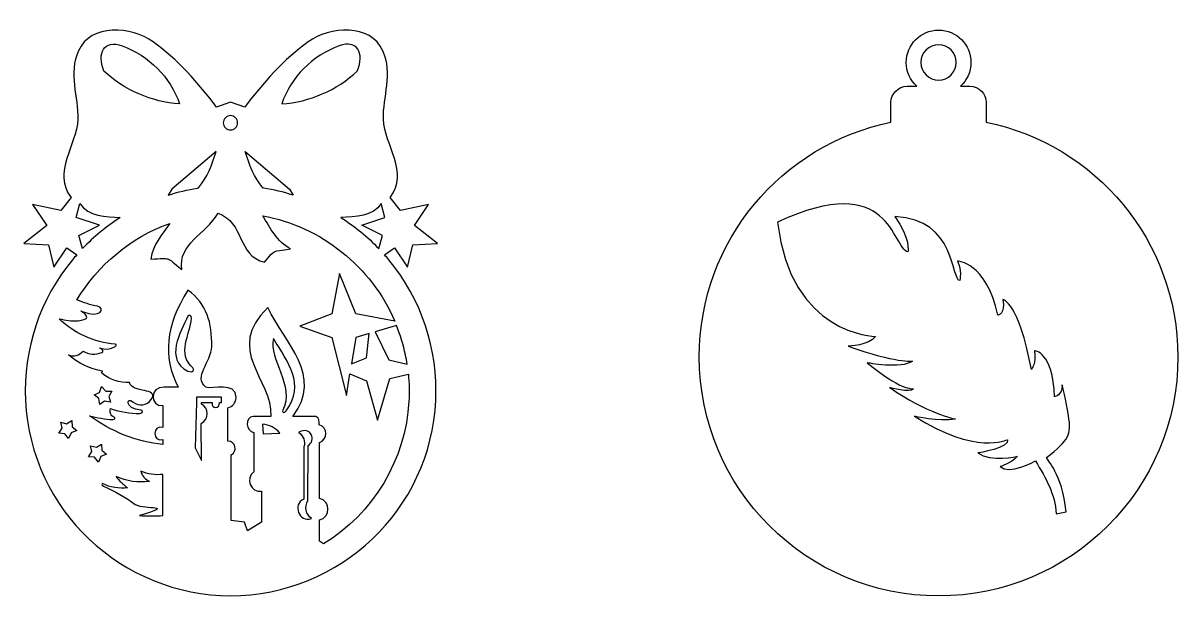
# Model space of a CAD drawing. Header units: centimetres. Extents: x 1 to 127, y -92 to 6.
# Drawn here: x 1.49 to 21.89, y -63.11 to -52.98 of the extents above; entities that cross this region are included whole.
import ezdxf

# ---------------------------------------------------------------- set-up
doc = ezdxf.new("R2010")
doc.units = ezdxf.units.CM
doc.header["$MEASUREMENT"] = 0
doc.layers.add('layer 1', color=7, linetype='Continuous')

msp = doc.modelspace()

# ---------------------------------------------------------------- linework, layer by layer
at = {"layer": 'layer 1', "color": 250}
for points, knots in [([(5.15328, -54.38121), (5.15328, -54.38121), (5.40288, -54.46448), (5.40288, -54.46448), (5.40288, -54.46448), (5.71562, -54.05668), (6.10554, -53.60634), (6.52128, -53.31208), (6.52128, -53.31208), (6.90428, -53.04094), (7.62768, -52.98128), (7.84108, -53.47375), (7.84108, -53.47375), (8.02828, -53.86301), (7.83921, -54.28994), (7.85221, -54.68134), (7.85221, -54.68134), (7.86754, -55.14348), (8.31954, -55.61294), (7.97061, -56.06567), (7.97061, -56.06567), (7.97061, -56.06567), (8.15141, -56.29494), (8.15141, -56.29494), (8.15141, -56.29494), (8.15141, -56.29494), (8.65115, -56.18634), (8.65115, -56.18634), (8.65115, -56.18634), (8.65115, -56.18634), (8.40128, -56.56114), (8.40128, -56.56114), (8.40128, -56.56114), (8.40128, -56.56114), (8.80861, -56.87614), (8.80861, -56.87614), (8.80861, -56.87614), (8.80861, -56.87614), (8.36868, -56.89787), (8.36868, -56.89787), (8.36868, -56.89787), (8.36868, -56.89787), (8.27634, -57.29441), (8.27634, -57.29441), (8.27634, -57.29441), (8.27634, -57.29441), (8.04814, -56.95221), (8.04814, -56.95221), (8.04814, -56.95221), (8.04814, -56.95221), (7.87094, -57.07594), (7.87094, -57.07594), (7.87094, -57.07594), (7.89748, -57.10594), (7.92341, -57.13634), (7.94888, -57.16714), (7.94888, -57.16714), (8.52498, -57.86277), (8.81937, -58.74873), (8.77627, -59.65027), (8.77627, -59.65027), (8.68718, -61.58197), (7.09076, -63.08991), (5.15328, -63.10527), (5.15328, -63.10527), (3.23232, -63.09003), (1.62014, -61.59842), (1.53029, -59.65027), (1.53029, -59.65027), (1.48719, -58.74873), (1.78158, -57.86277), (2.35768, -57.16714), (2.35768, -57.16714), (2.38315, -57.13634), (2.40915, -57.10594), (2.43562, -57.07594), (2.43562, -57.07594), (2.43562, -57.07594), (2.25842, -56.95221), (2.25842, -56.95221), (2.25842, -56.95221), (2.25842, -56.95221), (2.03021, -57.29441), (2.03021, -57.29441), (2.03021, -57.29441), (2.03021, -57.29441), (1.93788, -56.89787), (1.93788, -56.89787), (1.93788, -56.89787), (1.93788, -56.89787), (1.49795, -56.87614), (1.49795, -56.87614), (1.49795, -56.87614), (1.49795, -56.87614), (1.90528, -56.56114), (1.90528, -56.56114), (1.90528, -56.56114), (1.90528, -56.56114), (1.65541, -56.18634), (1.65541, -56.18634), (1.65541, -56.18634), (1.65541, -56.18634), (2.15515, -56.29494), (2.15515, -56.29494), (2.15515, -56.29494), (2.15515, -56.29494), (2.33595, -56.06567), (2.33595, -56.06567), (2.33595, -56.06567), (1.98702, -55.61294), (2.43902, -55.14348), (2.45435, -54.68134), (2.45435, -54.68134), (2.46735, -54.28994), (2.27828, -53.86301), (2.46548, -53.47375), (2.46548, -53.47375), (2.67888, -52.98128), (3.40228, -53.04094), (3.78528, -53.31208), (3.78528, -53.31208), (4.20095, -53.60634), (4.59094, -54.05668), (4.90368, -54.46448), (4.90368, -54.46448), (4.90368, -54.46448), (5.15328, -54.38121), (5.15328, -54.38121)], [0, 0, 0, 0, 0.03030303, 0.03030303, 0.03030303, 0.03030303, 0.06060606, 0.06060606, 0.06060606, 0.06060606, 0.09090909, 0.09090909, 0.09090909, 0.09090909, 0.12121212, 0.12121212, 0.12121212, 0.12121212, 0.15151515, 0.15151515, 0.15151515, 0.15151515, 0.18181818, 0.18181818, 0.18181818, 0.18181818, 0.21212121, 0.21212121, 0.21212121, 0.21212121, 0.24242424, 0.24242424, 0.24242424, 0.24242424, 0.27272727, 0.27272727, 0.27272727, 0.27272727, 0.3030303, 0.3030303, 0.3030303, 0.3030303, 0.33333333, 0.33333333, 0.33333333, 0.33333333, 0.36363636, 0.36363636, 0.36363636, 0.36363636, 0.39393939, 0.39393939, 0.39393939, 0.39393939, 0.42424242, 0.42424242, 0.42424242, 0.42424242, 0.45454545, 0.45454545, 0.45454545, 0.45454545, 0.48484848, 0.48484848, 0.48484848, 0.48484848, 0.51515152, 0.51515152, 0.51515152, 0.51515152, 0.54545455, 0.54545455, 0.54545455, 0.54545455, 0.57575758, 0.57575758, 0.57575758, 0.57575758, 0.60606061, 0.60606061, 0.60606061, 0.60606061, 0.63636364, 0.63636364, 0.63636364, 0.63636364, 0.66666667, 0.66666667, 0.66666667, 0.66666667, 0.6969697, 0.6969697, 0.6969697, 0.6969697, 0.72727273, 0.72727273, 0.72727273, 0.72727273, 0.75757576, 0.75757576, 0.75757576, 0.75757576, 0.78787879, 0.78787879, 0.78787879, 0.78787879, 0.81818182, 0.81818182, 0.81818182, 0.81818182, 0.84848485, 0.84848485, 0.84848485, 0.84848485, 0.87878788, 0.87878788, 0.87878788, 0.87878788, 0.90909091, 0.90909091, 0.90909091, 0.90909091, 0.93939394, 0.93939394, 0.93939394, 0.93939394, 1, 1, 1, 1]), ([(17.65901, -63.10527), (19.99345, -63.10527), (21.88587, -61.21283), (21.88587, -58.87839), (21.88587, -58.87839), (21.88587, -56.83198), (20.43154, -55.12532), (18.50008, -54.73535), (18.50008, -54.73535), (18.50008, -54.73535), (18.50008, -54.38547), (18.50008, -54.38547), (18.50008, -54.38547), (18.50008, -54.22745), (18.37078, -54.09816), (18.21277, -54.09816), (18.21277, -54.09816), (18.21277, -54.09816), (18.04503, -54.09816), (18.04503, -54.09816), (18.04503, -54.09816), (18.15901, -53.99368), (18.2305, -53.84358), (18.2305, -53.67677), (18.2305, -53.67677), (18.2305, -53.36114), (17.97464, -53.10527), (17.65901, -53.10527), (17.65901, -53.10527), (17.34338, -53.10527), (17.08753, -53.36114), (17.08753, -53.67677), (17.08753, -53.67677), (17.08753, -53.84358), (17.15901, -53.99368), (17.273, -54.09816), (17.273, -54.09816), (17.273, -54.09816), (17.10527, -54.09816), (17.10527, -54.09816), (17.10527, -54.09816), (16.94726, -54.09816), (16.81796, -54.22745), (16.81796, -54.38547), (16.81796, -54.38547), (16.81796, -54.38547), (16.81796, -54.73534), (16.81796, -54.73534), (16.81796, -54.73534), (14.88648, -55.12532), (13.43215, -56.83197), (13.43215, -58.87839), (13.43215, -58.87839), (13.43215, -61.21283), (15.32458, -63.10527), (17.65901, -63.10527)], [0, 0, 0, 0, 0.06666667, 0.06666667, 0.06666667, 0.06666667, 0.13333333, 0.13333333, 0.13333333, 0.13333333, 0.2, 0.2, 0.2, 0.2, 0.26666667, 0.26666667, 0.26666667, 0.26666667, 0.33333333, 0.33333333, 0.33333333, 0.33333333, 0.4, 0.4, 0.4, 0.4, 0.46666667, 0.46666667, 0.46666667, 0.46666667, 0.53333333, 0.53333333, 0.53333333, 0.53333333, 0.6, 0.6, 0.6, 0.6, 0.66666667, 0.66666667, 0.66666667, 0.66666667, 0.73333333, 0.73333333, 0.73333333, 0.73333333, 0.8, 0.8, 0.8, 0.8, 0.86666667, 0.86666667, 0.86666667, 0.86666667, 1, 1, 1, 1]), ([(2.91562, -53.82888), (3.28101, -54.17035), (3.75295, -54.37561), (4.25188, -54.41015), (4.25188, -54.41015), (4.08442, -53.93288), (3.71155, -53.55608), (3.23608, -53.38354), (3.23608, -53.38354), (2.91841, -53.26821), (2.78528, -53.51388), (2.91562, -53.82888)], [0, 0, 0, 0, 0.25, 0.25, 0.25, 0.25, 0.5, 0.5, 0.5, 0.5, 1, 1, 1, 1]), ([(7.39094, -53.82888), (7.02548, -54.17035), (6.55368, -54.37561), (6.05468, -54.41015), (6.05468, -54.41015), (6.22221, -53.93288), (6.59501, -53.55608), (7.07048, -53.38354), (7.07048, -53.38354), (7.38815, -53.26821), (7.52128, -53.51388), (7.39094, -53.82888)], [0, 0, 0, 0, 0.25, 0.25, 0.25, 0.25, 0.5, 0.5, 0.5, 0.5, 1, 1, 1, 1]), ([(17.97172, -53.67677), (17.97172, -53.84946), (17.83172, -53.98948), (17.65901, -53.98948), (17.65901, -53.98948), (17.48631, -53.98948), (17.34631, -53.84946), (17.34631, -53.67677), (17.34631, -53.67677), (17.34631, -53.50406), (17.48631, -53.36406), (17.65901, -53.36406), (17.65901, -53.36406), (17.83172, -53.36406), (17.97172, -53.50406), (17.97172, -53.67677)], [0, 0, 0, 0, 0.2, 0.2, 0.2, 0.2, 0.4, 0.4, 0.4, 0.4, 0.6, 0.6, 0.6, 0.6, 1, 1, 1, 1]), ([(5.02382, -54.74254), (5.02382, -54.70901), (5.03715, -54.67681), (5.06088, -54.65308), (5.06088, -54.65308), (5.08461, -54.62935), (5.11682, -54.61601), (5.15041, -54.61601), (5.15041, -54.61601), (5.18395, -54.61601), (5.21615, -54.62935), (5.23988, -54.65308), (5.23988, -54.65308), (5.26362, -54.67681), (5.27695, -54.70901), (5.27695, -54.74254), (5.27695, -54.74254), (5.27695, -54.77614), (5.26362, -54.80828), (5.23988, -54.83207), (5.23988, -54.83207), (5.21615, -54.85581), (5.18395, -54.86915), (5.15041, -54.86915), (5.15041, -54.86915), (5.11682, -54.86915), (5.08461, -54.85581), (5.06088, -54.83207), (5.06088, -54.83207), (5.03715, -54.80828), (5.02382, -54.77614), (5.02382, -54.74254)], [0, 0, 0, 0, 0.11111111, 0.11111111, 0.11111111, 0.11111111, 0.22222222, 0.22222222, 0.22222222, 0.22222222, 0.33333333, 0.33333333, 0.33333333, 0.33333333, 0.44444444, 0.44444444, 0.44444444, 0.44444444, 0.55555556, 0.55555556, 0.55555556, 0.55555556, 0.66666667, 0.66666667, 0.66666667, 0.66666667, 0.77777778, 0.77777778, 0.77777778, 0.77777778, 1, 1, 1, 1]), ([(4.05068, -56.02187), (4.05068, -56.02187), (4.11162, -55.91914), (4.11162, -55.91914), (4.11162, -55.91914), (4.11162, -55.91914), (4.89555, -55.25207), (4.89555, -55.25207), (4.89555, -55.25207), (4.82715, -55.48288), (4.73721, -55.71201), (4.58261, -55.89561), (4.58261, -55.89561), (4.58261, -55.89561), (4.56668, -55.89814), (4.56668, -55.89814), (4.56668, -55.89814), (4.39188, -55.92674), (4.21942, -55.96808), (4.05068, -56.02187)], [0, 0, 0, 0, 0.16666667, 0.16666667, 0.16666667, 0.16666667, 0.33333333, 0.33333333, 0.33333333, 0.33333333, 0.5, 0.5, 0.5, 0.5, 0.66666667, 0.66666667, 0.66666667, 0.66666667, 1, 1, 1, 1]), ([(6.25588, -56.02187), (6.25588, -56.02187), (6.19494, -55.91914), (6.19494, -55.91914), (6.19494, -55.91914), (6.19494, -55.91914), (5.41101, -55.25207), (5.41101, -55.25207), (5.41101, -55.25207), (5.47941, -55.48288), (5.56935, -55.71201), (5.72395, -55.89561), (5.72395, -55.89561), (5.72395, -55.89561), (5.73988, -55.89814), (5.73988, -55.89814), (5.73988, -55.89814), (5.91468, -55.92674), (6.08714, -55.96808), (6.25588, -56.02187)], [0, 0, 0, 0, 0.16666667, 0.16666667, 0.16666667, 0.16666667, 0.33333333, 0.33333333, 0.33333333, 0.33333333, 0.5, 0.5, 0.5, 0.5, 0.66666667, 0.66666667, 0.66666667, 0.66666667, 1, 1, 1, 1]), ([(18.87493, -60.34393), (18.87493, -60.34393), (18.31724, -60.62646), (17.23256, -59.92823), (17.23256, -59.92823), (17.23256, -59.92823), (17.65751, -60.03317), (17.95897, -59.97977), (17.95897, -59.97977), (17.95897, -59.97977), (17.43168, -59.87529), (16.80019, -59.42185), (16.80019, -59.42185), (16.80019, -59.42185), (17.15817, -59.52804), (17.21456, -59.44739), (17.21456, -59.44739), (17.21456, -59.44739), (16.96307, -59.46366), (16.39767, -58.98438), (16.39767, -58.98438), (16.39767, -58.98438), (16.9983, -59.10414), (17.19813, -58.95565), (17.19813, -58.95565), (17.19813, -58.95565), (16.90794, -58.99295), (16.06292, -58.69038), (16.06292, -58.69038), (16.06292, -58.69038), (16.4289, -58.68209), (16.54166, -58.52078), (16.54166, -58.52078), (16.54166, -58.52078), (15.03719, -58.48839), (14.81271, -56.50117), (14.81271, -56.50117), (16.81863, -55.55703), (16.839, -56.96197), (17.11737, -57.02568), (17.11737, -57.02568), (17.11737, -57.02568), (17.16518, -56.77694), (16.88683, -56.40225), (16.88683, -56.40225), (17.97638, -56.4484), (17.87713, -57.52119), (18.03366, -57.53111), (18.03366, -57.53111), (18.03366, -57.53111), (18.07348, -57.33678), (17.99076, -57.18892), (17.99076, -57.18892), (17.99076, -57.18892), (18.50103, -57.19745), (18.70398, -58.14373), (18.70398, -58.14373), (18.70398, -58.14373), (18.84231, -58.12635), (18.79619, -57.86599), (18.79619, -57.86599), (18.79619, -57.86599), (19.0711, -57.90208), (19.29839, -59.10548), (19.29839, -59.10548), (19.29839, -59.10548), (19.39103, -58.99017), (19.35219, -58.77092), (19.35219, -58.77092), (19.35219, -58.77092), (19.67947, -58.7836), (19.70821, -59.58406), (19.70821, -59.58406), (19.70821, -59.58406), (19.84525, -59.55981), (19.8411, -59.37682), (19.8411, -59.37682), (19.8411, -59.37682), (19.91293, -59.64944), (19.95357, -59.91885), (19.95357, -59.91885), (20.00506, -60.26044), (19.96799, -60.34648), (19.56464, -60.65938), (19.56464, -60.65938), (19.57639, -60.71142), (19.8351, -60.92676), (19.91197, -61.62196), (19.91197, -61.62196), (19.91197, -61.62196), (19.73728, -61.65292), (19.73728, -61.65292), (19.73728, -61.65292), (19.71653, -61.31157), (19.5574, -61.02952), (19.36857, -60.71832), (19.36857, -60.71832), (19.36857, -60.71832), (18.8882, -60.97754), (18.74703, -60.81882), (18.74703, -60.81882), (18.74703, -60.81882), (18.92274, -60.77356), (19.05406, -60.63725), (19.05406, -60.63725), (19.05406, -60.63725), (18.57933, -60.7496), (18.35109, -60.57805), (18.35109, -60.57805), (18.35109, -60.57805), (18.92902, -60.4898), (18.87493, -60.34393)], [0, 0, 0, 0, 0.03448276, 0.03448276, 0.03448276, 0.03448276, 0.06896552, 0.06896552, 0.06896552, 0.06896552, 0.10344828, 0.10344828, 0.10344828, 0.10344828, 0.13793103, 0.13793103, 0.13793103, 0.13793103, 0.17241379, 0.17241379, 0.17241379, 0.17241379, 0.20689655, 0.20689655, 0.20689655, 0.20689655, 0.24137931, 0.24137931, 0.24137931, 0.24137931, 0.27586207, 0.27586207, 0.27586207, 0.27586207, 0.31034483, 0.31034483, 0.31034483, 0.31034483, 0.34482759, 0.34482759, 0.34482759, 0.34482759, 0.37931034, 0.37931034, 0.37931034, 0.37931034, 0.4137931, 0.4137931, 0.4137931, 0.4137931, 0.44827586, 0.44827586, 0.44827586, 0.44827586, 0.48275862, 0.48275862, 0.48275862, 0.48275862, 0.51724138, 0.51724138, 0.51724138, 0.51724138, 0.55172414, 0.55172414, 0.55172414, 0.55172414, 0.5862069, 0.5862069, 0.5862069, 0.5862069, 0.62068966, 0.62068966, 0.62068966, 0.62068966, 0.65517241, 0.65517241, 0.65517241, 0.65517241, 0.68965517, 0.68965517, 0.68965517, 0.68965517, 0.72413793, 0.72413793, 0.72413793, 0.72413793, 0.75862069, 0.75862069, 0.75862069, 0.75862069, 0.79310345, 0.79310345, 0.79310345, 0.79310345, 0.82758621, 0.82758621, 0.82758621, 0.82758621, 0.86206897, 0.86206897, 0.86206897, 0.86206897, 0.89655172, 0.89655172, 0.89655172, 0.89655172, 0.93103448, 0.93103448, 0.93103448, 0.93103448, 1, 1, 1, 1]), ([(3.20388, -56.41907), (2.94622, -56.40061), (2.64221, -56.40601), (2.49195, -56.17001), (2.49195, -56.17001), (2.49195, -56.17001), (2.42675, -56.41987), (2.42675, -56.41987), (2.42675, -56.41987), (2.42675, -56.41987), (2.83415, -56.55028), (2.83415, -56.55028), (2.83415, -56.55028), (2.83415, -56.55028), (2.47022, -56.73494), (2.47022, -56.73494), (2.47022, -56.73494), (2.47022, -56.73494), (2.53642, -56.96648), (2.53642, -56.96648), (2.53642, -56.96648), (2.73635, -56.75814), (2.96042, -56.57434), (3.20388, -56.41907)], [0, 0, 0, 0, 0.14285714, 0.14285714, 0.14285714, 0.14285714, 0.28571429, 0.28571429, 0.28571429, 0.28571429, 0.42857143, 0.42857143, 0.42857143, 0.42857143, 0.57142857, 0.57142857, 0.57142857, 0.57142857, 0.71428571, 0.71428571, 0.71428571, 0.71428571, 1, 1, 1, 1]), ([(7.10268, -56.41907), (7.36034, -56.40061), (7.66435, -56.40601), (7.81461, -56.17001), (7.81461, -56.17001), (7.81461, -56.17001), (7.87981, -56.41987), (7.87981, -56.41987), (7.87981, -56.41987), (7.87981, -56.41987), (7.47241, -56.55028), (7.47241, -56.55028), (7.47241, -56.55028), (7.47241, -56.55028), (7.83634, -56.73494), (7.83634, -56.73494), (7.83634, -56.73494), (7.83634, -56.73494), (7.77014, -56.96648), (7.77014, -56.96648), (7.77014, -56.96648), (7.57021, -56.75814), (7.34614, -56.57434), (7.10268, -56.41907)], [0, 0, 0, 0, 0.14285714, 0.14285714, 0.14285714, 0.14285714, 0.28571429, 0.28571429, 0.28571429, 0.28571429, 0.42857143, 0.42857143, 0.42857143, 0.42857143, 0.57142857, 0.57142857, 0.57142857, 0.57142857, 0.71428571, 0.71428571, 0.71428571, 0.71428571, 1, 1, 1, 1]), ([(8.30234, -59.66481), (8.31108, -59.50481), (8.30774, -59.34434), (8.29234, -59.18481), (8.29234, -59.18481), (8.29234, -59.18481), (7.96641, -59.262), (7.96641, -59.262), (7.96641, -59.262), (7.96641, -59.262), (7.74981, -59.99861), (7.74981, -59.99861), (7.74981, -59.99861), (7.74981, -59.99861), (7.55388, -59.30621), (7.55388, -59.30621), (7.55388, -59.30621), (7.55388, -59.30621), (7.26061, -59.17841), (7.26061, -59.17841), (7.26061, -59.17841), (7.26061, -59.17841), (7.19888, -59.56527), (7.19888, -59.56527), (7.19888, -59.56527), (7.19888, -59.56527), (6.94221, -58.53767), (6.94221, -58.53767), (6.94221, -58.53767), (6.94221, -58.53767), (6.37568, -58.33974), (6.37568, -58.33974), (6.37568, -58.33974), (6.37568, -58.33974), (6.94221, -58.11707), (6.94221, -58.11707), (6.94221, -58.11707), (6.94221, -58.11707), (7.07508, -57.40514), (7.07508, -57.40514), (7.07508, -57.40514), (7.07508, -57.40514), (7.36281, -58.11707), (7.36281, -58.11707), (7.36281, -58.11707), (7.36281, -58.11707), (8.05414, -58.25074), (8.05414, -58.25074), (8.05414, -58.25074), (7.64311, -57.28887), (6.7512, -56.57414), (5.72194, -56.38567), (5.72194, -56.38567), (5.85441, -56.60501), (5.96988, -56.84808), (6.21161, -56.96874), (6.21161, -56.96874), (5.87017, -57.03225), (5.96053, -56.95825), (5.75208, -57.20701), (5.75208, -57.20701), (5.26582, -57.09367), (5.39822, -56.50268), (4.93128, -56.34221), (4.93128, -56.34221), (4.71468, -56.71407), (4.22242, -56.88174), (4.28974, -57.33701), (4.28974, -57.33701), (3.99091, -57.09872), (4.12123, -57.13975), (3.74195, -57.15134), (3.74195, -57.15134), (3.76941, -56.90001), (3.95115, -56.72427), (4.07782, -56.52088), (4.07782, -56.52088), (3.39437, -56.76748), (2.80959, -57.25193), (2.43748, -57.87527), (2.43748, -57.87527), (2.55488, -57.92241), (2.67695, -57.95994), (2.80262, -57.98714), (2.80262, -57.98714), (2.93602, -58.01601), (2.86666, -58.21322), (2.53261, -58.07647), (2.53261, -58.07647), (2.39392, -58.0197), (2.82584, -58.21032), (2.45755, -58.24074), (2.45755, -58.24074), (2.34432, -58.25009), (2.23171, -58.23771), (2.12281, -58.20601), (2.12281, -58.20601), (2.38922, -58.46602), (2.74074, -58.62669), (3.11208, -58.65454), (3.11208, -58.65454), (3.19287, -58.66059), (3.02652, -58.79099), (2.84701, -58.72514), (2.84701, -58.72514), (2.79655, -58.7066), (2.95382, -58.76988), (2.87755, -58.80207), (2.87755, -58.80207), (2.76962, -58.84767), (2.64635, -58.83887), (2.54602, -58.77834), (2.54602, -58.77834), (2.48368, -58.85547), (2.37808, -58.88261), (2.28635, -58.84501), (2.28635, -58.84501), (2.45721, -58.99294), (2.66475, -59.09227), (2.88722, -59.13248), (2.88722, -59.13248), (2.90382, -59.13547), (2.85875, -59.15321), (2.87928, -59.16994), (2.87928, -59.16994), (3.01635, -59.28147), (3.18955, -59.33887), (3.36608, -59.33127), (3.36608, -59.33127), (3.41186, -59.5377), (3.89533, -59.4097), (3.75022, -59.63561), (3.75022, -59.63561), (3.68111, -59.74319), (3.52715, -59.76385), (3.43208, -59.67828), (3.43208, -59.67828), (3.31887, -59.57638), (3.26469, -59.7936), (3.57268, -59.82014), (3.57268, -59.82014), (3.60115, -59.82261), (3.61275, -59.87694), (3.55061, -59.87854), (3.55061, -59.87854), (3.37415, -59.88301), (3.19842, -59.8538), (3.03288, -59.79254), (3.03288, -59.79254), (3.00738, -59.85163), (3.03623, -59.92223), (3.09588, -59.9464), (3.09588, -59.9464), (3.11542, -59.95434), (3.10955, -59.98994), (3.07321, -59.98807), (3.07321, -59.98807), (2.93341, -59.98114), (2.79495, -59.9586), (2.66021, -59.92074), (2.66021, -59.92074), (3.03173, -60.19281), (3.49529, -60.38852), (3.95815, -60.42827), (3.95815, -60.42827), (3.95815, -60.42827), (3.95815, -60.3396), (3.95815, -60.3396), (3.95815, -60.3396), (3.76743, -60.40756), (3.76832, -60.0623), (3.95815, -60.13061), (3.95815, -60.13061), (3.95815, -60.13061), (3.95815, -59.74287), (3.95815, -59.74287), (3.95815, -59.74287), (3.71619, -59.76388), (3.72324, -59.39212), (3.97828, -59.41801), (3.97828, -59.41801), (3.97828, -59.41801), (4.22348, -59.41801), (4.22348, -59.41801), (4.22348, -59.41801), (3.95548, -58.86054), (3.99455, -58.34267), (4.40002, -57.70041), (4.40002, -57.70041), (4.73075, -57.94347), (4.82801, -58.28394), (4.81828, -58.69427), (4.81828, -58.69427), (4.81155, -58.98141), (4.49054, -59.23141), (4.71495, -59.41801), (4.71495, -59.41801), (4.8335, -59.46086), (5.24835, -59.30658), (5.24835, -59.60068), (5.24835, -59.60068), (5.24835, -59.68887), (5.18621, -59.7626), (5.10322, -59.78041), (5.10322, -59.78041), (5.10322, -59.78041), (5.10322, -60.37207), (5.10322, -60.37207), (5.10322, -60.37207), (5.23832, -60.36753), (5.28336, -60.55331), (5.16515, -60.61147), (5.16515, -60.61147), (5.16515, -60.61147), (5.16515, -61.7704), (5.16515, -61.7704), (5.16515, -61.7704), (5.16515, -61.7704), (5.40035, -61.80107), (5.40035, -61.80107), (5.40035, -61.80107), (5.40035, -61.80107), (5.44988, -61.95587), (5.44988, -61.95587), (5.44988, -61.95587), (5.44988, -61.95587), (5.70054, -61.8038), (5.70054, -61.8038), (5.70054, -61.8038), (5.70054, -61.8038), (5.70054, -61.2536), (5.70054, -61.2536), (5.70054, -61.2536), (5.51116, -61.28346), (5.39959, -61.02653), (5.56435, -60.9126), (5.56435, -60.9126), (5.56435, -60.9126), (5.56435, -60.21927), (5.56435, -60.21927), (5.56435, -60.21927), (5.4214, -60.19513), (5.39428, -59.95193), (5.55181, -59.93181), (5.55181, -59.93181), (5.55181, -59.93181), (5.86308, -59.93181), (5.86308, -59.93181), (5.86308, -59.93181), (5.89195, -59.25634), (5.03308, -58.77174), (5.80948, -58.00647), (5.80948, -58.00647), (6.12101, -58.65147), (6.79968, -59.2046), (6.25228, -59.93181), (6.25228, -59.93181), (6.25228, -59.93181), (6.65874, -59.93181), (6.65874, -59.93181), (6.65874, -59.93181), (6.7096, -59.94783), (6.72761, -60.03576), (6.71615, -60.08281), (6.71615, -60.08281), (6.87741, -60.12159), (6.87245, -60.34819), (6.72188, -60.39207), (6.72188, -60.39207), (6.72188, -60.39207), (6.72188, -61.3838), (6.72188, -61.3838), (6.72188, -61.3838), (6.92211, -61.42301), (6.92212, -61.72113), (6.72188, -61.76034), (6.72188, -61.76034), (6.72188, -61.76034), (6.72188, -62.13967), (6.72188, -62.13967), (6.72188, -62.13967), (6.72188, -62.13967), (6.79248, -62.18767), (6.79248, -62.18767), (6.79248, -62.18767), (7.67178, -61.65104), (8.24728, -60.6939), (8.30234, -59.66481)], [0, 0, 0, 0, 0.01369863, 0.01369863, 0.01369863, 0.01369863, 0.02739726, 0.02739726, 0.02739726, 0.02739726, 0.04109589, 0.04109589, 0.04109589, 0.04109589, 0.05479452, 0.05479452, 0.05479452, 0.05479452, 0.06849315, 0.06849315, 0.06849315, 0.06849315, 0.08219178, 0.08219178, 0.08219178, 0.08219178, 0.09589041, 0.09589041, 0.09589041, 0.09589041, 0.10958904, 0.10958904, 0.10958904, 0.10958904, 0.12328767, 0.12328767, 0.12328767, 0.12328767, 0.1369863, 0.1369863, 0.1369863, 0.1369863, 0.15068493, 0.15068493, 0.15068493, 0.15068493, 0.16438356, 0.16438356, 0.16438356, 0.16438356, 0.17808219, 0.17808219, 0.17808219, 0.17808219, 0.19178082, 0.19178082, 0.19178082, 0.19178082, 0.20547945, 0.20547945, 0.20547945, 0.20547945, 0.21917808, 0.21917808, 0.21917808, 0.21917808, 0.23287671, 0.23287671, 0.23287671, 0.23287671, 0.24657534, 0.24657534, 0.24657534, 0.24657534, 0.26027397, 0.26027397, 0.26027397, 0.26027397, 0.2739726, 0.2739726, 0.2739726, 0.2739726, 0.28767123, 0.28767123, 0.28767123, 0.28767123, 0.30136986, 0.30136986, 0.30136986, 0.30136986, 0.31506849, 0.31506849, 0.31506849, 0.31506849, 0.32876712, 0.32876712, 0.32876712, 0.32876712, 0.34246575, 0.34246575, 0.34246575, 0.34246575, 0.35616438, 0.35616438, 0.35616438, 0.35616438, 0.36986301, 0.36986301, 0.36986301, 0.36986301, 0.38356164, 0.38356164, 0.38356164, 0.38356164, 0.39726027, 0.39726027, 0.39726027, 0.39726027, 0.4109589, 0.4109589, 0.4109589, 0.4109589, 0.42465753, 0.42465753, 0.42465753, 0.42465753, 0.43835616, 0.43835616, 0.43835616, 0.43835616, 0.45205479, 0.45205479, 0.45205479, 0.45205479, 0.46575342, 0.46575342, 0.46575342, 0.46575342, 0.47945205, 0.47945205, 0.47945205, 0.47945205, 0.49315068, 0.49315068, 0.49315068, 0.49315068, 0.50684932, 0.50684932, 0.50684932, 0.50684932, 0.52054795, 0.52054795, 0.52054795, 0.52054795, 0.53424658, 0.53424658, 0.53424658, 0.53424658, 0.54794521, 0.54794521, 0.54794521, 0.54794521, 0.56164384, 0.56164384, 0.56164384, 0.56164384, 0.57534247, 0.57534247, 0.57534247, 0.57534247, 0.5890411, 0.5890411, 0.5890411, 0.5890411, 0.60273973, 0.60273973, 0.60273973, 0.60273973, 0.61643836, 0.61643836, 0.61643836, 0.61643836, 0.63013699, 0.63013699, 0.63013699, 0.63013699, 0.64383562, 0.64383562, 0.64383562, 0.64383562, 0.65753425, 0.65753425, 0.65753425, 0.65753425, 0.67123288, 0.67123288, 0.67123288, 0.67123288, 0.68493151, 0.68493151, 0.68493151, 0.68493151, 0.69863014, 0.69863014, 0.69863014, 0.69863014, 0.71232877, 0.71232877, 0.71232877, 0.71232877, 0.7260274, 0.7260274, 0.7260274, 0.7260274, 0.73972603, 0.73972603, 0.73972603, 0.73972603, 0.75342466, 0.75342466, 0.75342466, 0.75342466, 0.76712329, 0.76712329, 0.76712329, 0.76712329, 0.78082192, 0.78082192, 0.78082192, 0.78082192, 0.79452055, 0.79452055, 0.79452055, 0.79452055, 0.80821918, 0.80821918, 0.80821918, 0.80821918, 0.82191781, 0.82191781, 0.82191781, 0.82191781, 0.83561644, 0.83561644, 0.83561644, 0.83561644, 0.84931507, 0.84931507, 0.84931507, 0.84931507, 0.8630137, 0.8630137, 0.8630137, 0.8630137, 0.87671233, 0.87671233, 0.87671233, 0.87671233, 0.89041096, 0.89041096, 0.89041096, 0.89041096, 0.90410959, 0.90410959, 0.90410959, 0.90410959, 0.91780822, 0.91780822, 0.91780822, 0.91780822, 0.93150685, 0.93150685, 0.93150685, 0.93150685, 0.94520548, 0.94520548, 0.94520548, 0.94520548, 0.95890411, 0.95890411, 0.95890411, 0.95890411, 0.97260274, 0.97260274, 0.97260274, 0.97260274, 1, 1, 1, 1]), ([(4.39761, -59.13028), (3.98568, -58.93507), (4.26381, -58.43347), (4.39768, -58.16161), (4.39768, -58.16161), (4.41208, -58.13248), (4.46488, -58.14568), (4.46055, -58.19881), (4.46055, -58.19881), (4.43755, -58.48247), (4.20222, -58.83121), (4.48428, -59.07147), (4.48428, -59.07147), (4.51628, -59.09868), (4.49228, -59.17507), (4.39761, -59.13028)], [0, 0, 0, 0, 0.2, 0.2, 0.2, 0.2, 0.4, 0.4, 0.4, 0.4, 0.6, 0.6, 0.6, 0.6, 1, 1, 1, 1]), ([(8.24094, -58.84514), (8.25234, -58.90027), (8.26234, -58.9556), (8.27081, -59.01127), (8.27081, -59.01127), (8.27081, -59.01127), (7.94788, -58.93394), (7.94788, -58.93394), (7.94788, -58.93394), (7.94788, -58.93394), (7.70421, -58.4374), (7.70421, -58.4374), (7.70421, -58.4374), (7.70421, -58.4374), (8.08501, -58.32561), (8.08501, -58.32561), (8.08501, -58.32561), (8.15188, -58.49394), (8.20408, -58.66774), (8.24094, -58.84514)], [0, 0, 0, 0, 0.16666667, 0.16666667, 0.16666667, 0.16666667, 0.33333333, 0.33333333, 0.33333333, 0.33333333, 0.5, 0.5, 0.5, 0.5, 0.66666667, 0.66666667, 0.66666667, 0.66666667, 1, 1, 1, 1]), ([(7.59861, -58.46841), (7.59861, -58.46841), (7.55388, -58.89587), (7.55388, -58.89587), (7.55388, -58.89587), (7.55388, -58.89587), (7.28828, -59.00488), (7.28828, -59.00488), (7.28828, -59.00488), (7.28828, -59.00488), (7.36281, -58.53767), (7.36281, -58.53767), (7.36281, -58.53767), (7.36281, -58.53767), (7.59861, -58.46841), (7.59861, -58.46841)], [0, 0, 0, 0, 0.2, 0.2, 0.2, 0.2, 0.4, 0.4, 0.4, 0.4, 0.6, 0.6, 0.6, 0.6, 1, 1, 1, 1]), ([(6.07195, -59.83587), (6.29801, -59.37474), (5.81568, -58.92961), (5.91295, -58.55581), (5.91295, -58.55581), (6.16248, -58.98574), (6.47648, -59.35354), (6.13541, -59.83261), (6.13541, -59.83261), (6.09854, -59.88434), (6.06261, -59.85487), (6.07195, -59.83587)], [0, 0, 0, 0, 0.25, 0.25, 0.25, 0.25, 0.5, 0.5, 0.5, 0.5, 1, 1, 1, 1]), ([(2.92801, -59.66248), (2.92801, -59.66248), (3.03402, -59.68394), (3.03402, -59.68394), (3.03402, -59.68394), (3.03402, -59.68394), (3.00162, -59.58074), (3.00162, -59.58074), (3.00162, -59.58074), (3.00162, -59.58074), (3.05475, -59.48654), (3.05475, -59.48654), (3.05475, -59.48654), (3.05475, -59.48654), (2.94662, -59.48554), (2.94662, -59.48554), (2.94662, -59.48554), (2.94662, -59.48554), (2.87348, -59.40587), (2.87348, -59.40587), (2.87348, -59.40587), (2.87348, -59.40587), (2.83908, -59.5084), (2.83908, -59.5084), (2.83908, -59.5084), (2.83908, -59.5084), (2.74075, -59.55334), (2.74075, -59.55334), (2.74075, -59.55334), (2.74075, -59.55334), (2.82762, -59.61774), (2.82762, -59.61774), (2.82762, -59.61774), (2.82762, -59.61774), (2.83995, -59.72514), (2.83995, -59.72514), (2.83995, -59.72514), (2.83995, -59.72514), (2.92801, -59.66248), (2.92801, -59.66248)], [0, 0, 0, 0, 0.09090909, 0.09090909, 0.09090909, 0.09090909, 0.18181818, 0.18181818, 0.18181818, 0.18181818, 0.27272727, 0.27272727, 0.27272727, 0.27272727, 0.36363636, 0.36363636, 0.36363636, 0.36363636, 0.45454545, 0.45454545, 0.45454545, 0.45454545, 0.54545455, 0.54545455, 0.54545455, 0.54545455, 0.63636364, 0.63636364, 0.63636364, 0.63636364, 0.72727273, 0.72727273, 0.72727273, 0.72727273, 0.81818182, 0.81818182, 0.81818182, 0.81818182, 1, 1, 1, 1]), ([(4.95475, -59.68694), (4.97082, -59.8057), (4.80907, -59.8068), (4.82455, -59.68794), (4.82455, -59.68794), (4.82455, -59.68794), (4.63595, -59.68694), (4.63595, -59.68694), (4.63595, -59.68694), (4.63595, -59.68694), (4.63595, -59.71434), (4.63595, -59.71434), (4.63595, -59.71434), (4.77531, -59.78259), (4.77447, -59.9882), (4.63461, -60.05534), (4.63461, -60.05534), (4.63461, -60.05534), (4.63595, -60.71474), (4.63595, -60.71474), (4.63595, -60.71474), (4.63595, -60.71474), (4.52448, -60.48887), (4.52448, -60.48887), (4.52448, -60.48887), (4.52448, -60.48887), (4.55248, -59.68694), (4.55248, -59.68694), (4.55248, -59.68694), (4.55248, -59.68694), (4.55234, -59.68694), (4.55234, -59.68694), (4.55234, -59.68694), (4.55234, -59.68694), (4.55234, -59.59408), (4.55234, -59.59408), (4.55234, -59.59408), (4.55234, -59.59408), (4.99188, -59.59408), (4.99188, -59.59408), (4.99188, -59.59408), (4.99188, -59.59408), (4.99188, -59.68694), (4.99188, -59.68694), (4.99188, -59.68694), (4.99188, -59.68694), (4.95475, -59.68694), (4.95475, -59.68694)], [0, 0, 0, 0, 0.07692308, 0.07692308, 0.07692308, 0.07692308, 0.15384615, 0.15384615, 0.15384615, 0.15384615, 0.23076923, 0.23076923, 0.23076923, 0.23076923, 0.30769231, 0.30769231, 0.30769231, 0.30769231, 0.38461538, 0.38461538, 0.38461538, 0.38461538, 0.46153846, 0.46153846, 0.46153846, 0.46153846, 0.53846154, 0.53846154, 0.53846154, 0.53846154, 0.61538462, 0.61538462, 0.61538462, 0.61538462, 0.69230769, 0.69230769, 0.69230769, 0.69230769, 0.76923077, 0.76923077, 0.76923077, 0.76923077, 0.84615385, 0.84615385, 0.84615385, 0.84615385, 1, 1, 1, 1]), ([(2.22455, -60.2378), (2.22455, -60.2378), (2.29195, -60.32234), (2.29195, -60.32234), (2.29195, -60.32234), (2.29195, -60.32234), (2.33342, -60.22247), (2.33342, -60.22247), (2.33342, -60.22247), (2.33342, -60.22247), (2.43469, -60.18454), (2.43469, -60.18454), (2.43469, -60.18454), (2.43469, -60.18454), (2.35248, -60.1142), (2.35248, -60.1142), (2.35248, -60.1142), (2.35248, -60.1142), (2.34768, -60.00614), (2.34768, -60.00614), (2.34768, -60.00614), (2.34768, -60.00614), (2.25542, -60.06261), (2.25542, -60.06261), (2.25542, -60.06261), (2.25542, -60.06261), (2.15121, -60.03381), (2.15121, -60.03381), (2.15121, -60.03381), (2.15121, -60.03381), (2.17635, -60.13894), (2.17635, -60.13894), (2.17635, -60.13894), (2.17635, -60.13894), (2.11675, -60.22921), (2.11675, -60.22921), (2.11675, -60.22921), (2.11675, -60.22921), (2.22455, -60.2378), (2.22455, -60.2378)], [0, 0, 0, 0, 0.09090909, 0.09090909, 0.09090909, 0.09090909, 0.18181818, 0.18181818, 0.18181818, 0.18181818, 0.27272727, 0.27272727, 0.27272727, 0.27272727, 0.36363636, 0.36363636, 0.36363636, 0.36363636, 0.45454545, 0.45454545, 0.45454545, 0.45454545, 0.54545455, 0.54545455, 0.54545455, 0.54545455, 0.63636364, 0.63636364, 0.63636364, 0.63636364, 0.72727273, 0.72727273, 0.72727273, 0.72727273, 0.81818182, 0.81818182, 0.81818182, 0.81818182, 1, 1, 1, 1]), ([(5.71754, -60.07108), (5.83634, -60.07754), (5.94668, -60.1344), (6.02088, -60.22734), (6.02088, -60.22734), (6.02088, -60.22734), (5.72528, -60.23974), (5.72528, -60.23974), (5.72528, -60.23974), (5.72528, -60.23974), (5.71754, -60.07108), (5.71754, -60.07108)], [0, 0, 0, 0, 0.25, 0.25, 0.25, 0.25, 0.5, 0.5, 0.5, 0.5, 1, 1, 1, 1]), ([(6.44794, -60.47187), (6.47921, -60.3764), (6.44075, -60.27207), (6.35508, -60.21961), (6.35508, -60.21961), (6.34298, -60.21222), (6.50587, -60.12328), (6.57668, -60.25294), (6.57668, -60.25294), (6.61381, -60.32094), (6.59041, -60.40607), (6.52381, -60.44554), (6.52381, -60.44554), (6.52381, -60.44554), (6.51761, -61.42041), (6.51761, -61.42041), (6.51761, -61.42041), (6.45181, -61.5272), (6.48021, -61.66674), (6.58254, -61.73921), (6.58254, -61.73921), (6.36452, -61.81378), (6.23582, -61.4863), (6.44641, -61.39247), (6.44641, -61.39247), (6.44641, -61.39247), (6.44794, -60.47187), (6.44794, -60.47187)], [0, 0, 0, 0, 0.125, 0.125, 0.125, 0.125, 0.25, 0.25, 0.25, 0.25, 0.375, 0.375, 0.375, 0.375, 0.5, 0.5, 0.5, 0.5, 0.625, 0.625, 0.625, 0.625, 0.75, 0.75, 0.75, 0.75, 1, 1, 1, 1]), ([(2.75088, -60.65394), (2.75088, -60.65394), (2.81828, -60.73854), (2.81828, -60.73854), (2.81828, -60.73854), (2.81828, -60.73854), (2.85975, -60.63867), (2.85975, -60.63867), (2.85975, -60.63867), (2.85975, -60.63867), (2.96101, -60.60067), (2.96101, -60.60067), (2.96101, -60.60067), (2.96101, -60.60067), (2.87888, -60.53041), (2.87888, -60.53041), (2.87888, -60.53041), (2.87888, -60.53041), (2.87402, -60.42234), (2.87402, -60.42234), (2.87402, -60.42234), (2.87402, -60.42234), (2.78175, -60.47874), (2.78175, -60.47874), (2.78175, -60.47874), (2.78175, -60.47874), (2.67755, -60.45), (2.67755, -60.45), (2.67755, -60.45), (2.67755, -60.45), (2.70268, -60.55514), (2.70268, -60.55514), (2.70268, -60.55514), (2.70268, -60.55514), (2.64308, -60.64541), (2.64308, -60.64541), (2.64308, -60.64541), (2.64308, -60.64541), (2.75088, -60.65394), (2.75088, -60.65394)], [0, 0, 0, 0, 0.09090909, 0.09090909, 0.09090909, 0.09090909, 0.18181818, 0.18181818, 0.18181818, 0.18181818, 0.27272727, 0.27272727, 0.27272727, 0.27272727, 0.36363636, 0.36363636, 0.36363636, 0.36363636, 0.45454545, 0.45454545, 0.45454545, 0.45454545, 0.54545455, 0.54545455, 0.54545455, 0.54545455, 0.63636364, 0.63636364, 0.63636364, 0.63636364, 0.72727273, 0.72727273, 0.72727273, 0.72727273, 0.81818182, 0.81818182, 0.81818182, 0.81818182, 1, 1, 1, 1]), ([(3.95815, -61.68601), (3.81912, -61.69468), (3.68018, -61.69404), (3.54122, -61.68487), (3.54122, -61.68487), (4.2082, -61.4921), (3.64529, -61.58339), (3.46748, -61.4886), (3.46748, -61.4886), (3.29495, -61.35961), (3.10781, -61.2514), (2.90995, -61.16621), (2.90995, -61.16621), (2.86461, -61.14674), (2.87968, -61.11441), (2.89162, -61.1204), (2.89162, -61.1204), (3.02782, -61.1888), (3.18175, -61.21387), (3.33262, -61.19234), (3.33262, -61.19234), (3.25375, -61.13874), (3.18528, -61.07127), (3.13055, -60.99314), (3.13055, -60.99314), (3.31514, -61.08042), (3.51869, -61.11044), (3.72075, -61.08034), (3.72075, -61.08034), (3.64256, -61.04707), (3.58613, -60.98065), (3.56575, -60.89807), (3.56575, -60.89807), (3.68873, -60.95321), (3.8243, -60.9747), (3.95815, -60.95767), (3.95815, -60.95767), (3.95815, -60.95767), (3.95815, -61.68601), (3.95815, -61.68601)], [0, 0, 0, 0, 0.09090909, 0.09090909, 0.09090909, 0.09090909, 0.18181818, 0.18181818, 0.18181818, 0.18181818, 0.27272727, 0.27272727, 0.27272727, 0.27272727, 0.36363636, 0.36363636, 0.36363636, 0.36363636, 0.45454545, 0.45454545, 0.45454545, 0.45454545, 0.54545455, 0.54545455, 0.54545455, 0.54545455, 0.63636364, 0.63636364, 0.63636364, 0.63636364, 0.72727273, 0.72727273, 0.72727273, 0.72727273, 0.81818182, 0.81818182, 0.81818182, 0.81818182, 1, 1, 1, 1])]:
    msp.add_open_spline(points, degree=3, knots=knots, dxfattribs=at)

doc.saveas('drawing.dxf')
